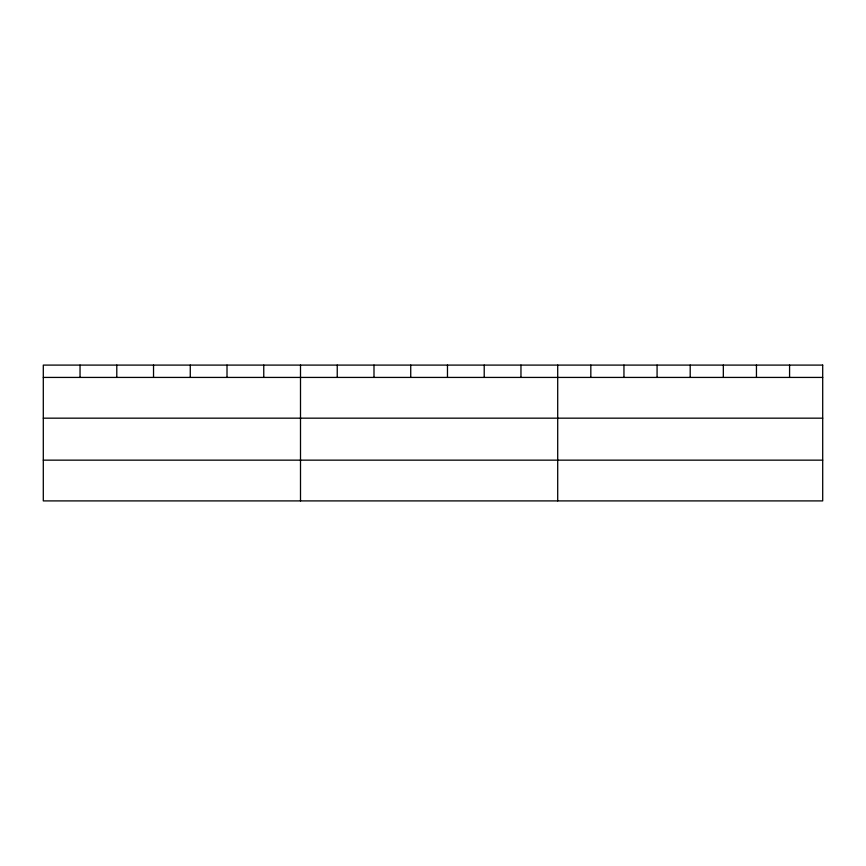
<?xml version="1.0" encoding="UTF-8"?>
<svg xmlns="http://www.w3.org/2000/svg" width="866" height="866" viewBox="0 0 866 866"><rect width="100%" height="100%" fill="white"/><g stroke="black" fill="none" stroke-linecap="round" stroke-linejoin="round"><path stroke-width="1.3" d="M43.3 377.424L822.7 377.424M43.3 418.17L822.7 418.17M43.3 460.149L822.7 460.149M789.576 365.095L789.576 377.424M756.451 365.095L756.451 377.424M723.327 365.095L723.327 377.424M690.202 365.095L690.202 377.424M657.077 365.095L657.077 377.424M623.953 365.095L623.953 377.424M590.828 365.095L590.828 377.424M557.704 365.095L557.704 500.905M520.964 365.095L520.964 377.424M484.213 365.095L484.213 377.424M447.473 365.095L447.473 377.424M410.733 365.095L410.733 377.424M373.993 365.095L373.993 377.424M337.242 365.095L337.242 377.424M300.502 365.095L300.502 500.905M263.762 365.095L263.762 377.424M227.011 365.095L227.011 377.424M190.271 365.095L190.271 377.424M153.531 365.095L153.531 377.424M116.791 365.095L116.791 377.424M80.04 365.095L80.04 377.424M822.7 365.095L43.3 365.095L43.3 500.905L822.7 500.905L822.7 365.095"/></g></svg>
